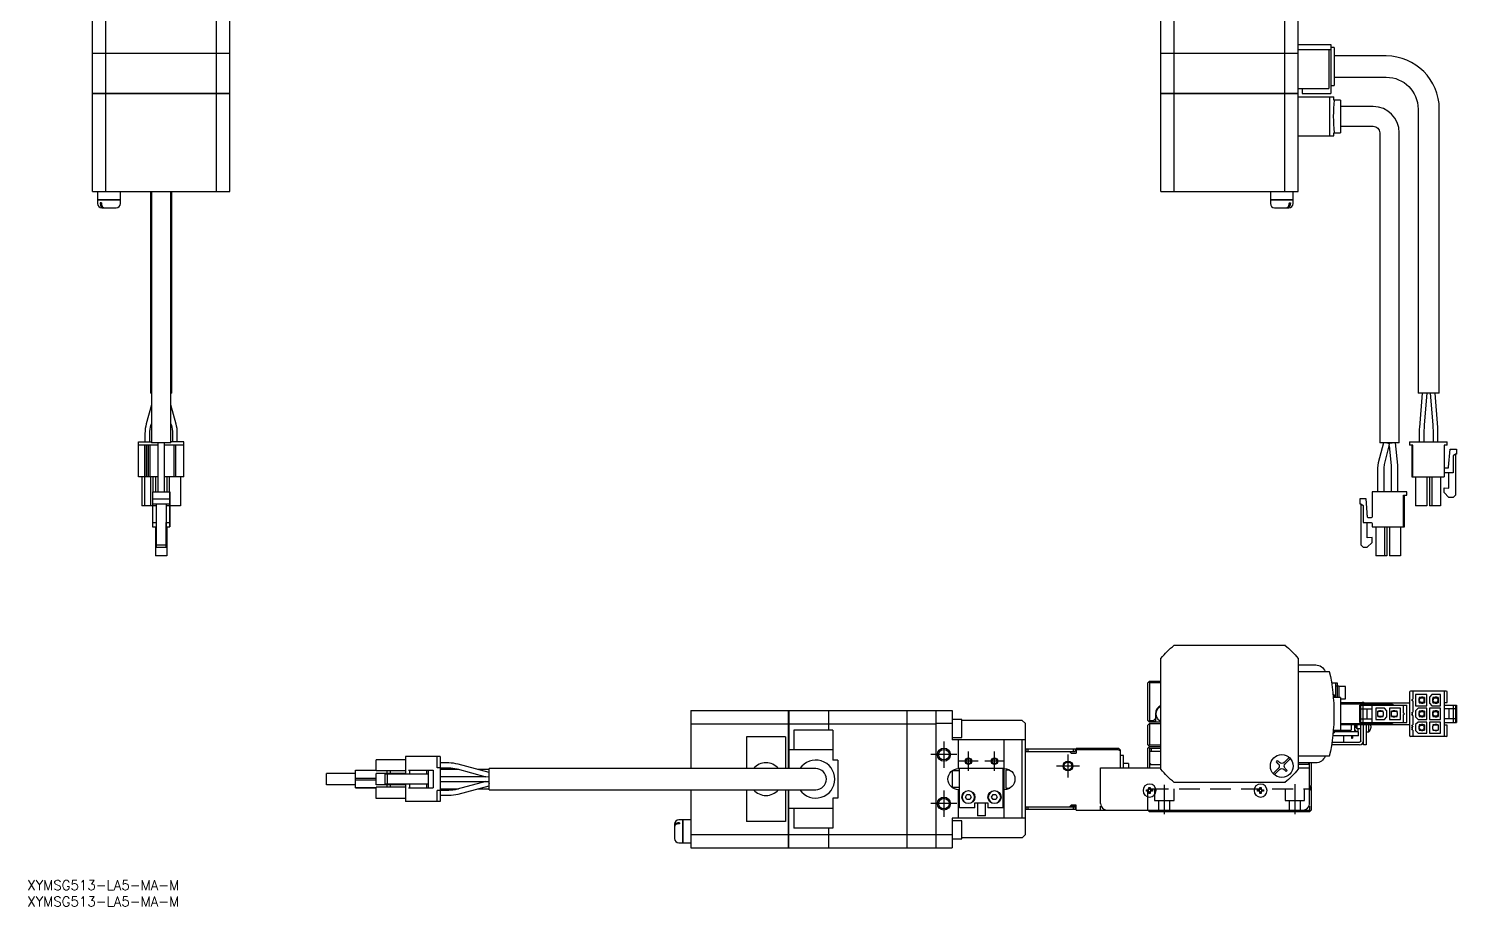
# Model space of a CAD drawing. Extents: x 0 to 883, y -8 to 482.
# Drawn here: x 0.4 to 437.7, y -8 to 260.9 of the extents above; entities that cross this region are included whole.
import ezdxf

# ---------------------------------------------------------------- set-up
doc = ezdxf.new("R2010")
doc.units = 0
doc.header["$LTSCALE"] = 0.5
doc.linetypes.add('CENTER', pattern=[50.8, 31.75, -6.35, 6.35, -6.35])
doc.linetypes.add('DASHED', pattern=[19.05, 12.7, -6.35])
for name, color, linetype in [('MSM_CENTER', 1, 'CENTER'), ('MSM_CONTINUOUS', 7, 'CONTINUOUS'), ('MSM_DASHED', 4, 'DASHED'), ('MSM_NARROW', 5, 'CONTINUOUS'), ('MSM_PART_NUMBER', 7, 'CONTINUOUS')]:
    doc.layers.add(name, color=color, linetype=linetype)
doc.styles.get("Standard").update_dxf_attribs({"font": 'txt.shx', "height": 1, "bigfont": 'bigfont.shx'})

msp = doc.modelspace()

# ---------------------------------------------------------------- linework, layer by layer
at = {"layer": 'MSM_CENTER'}
for p, q in [((280.75, 42.5), (280.75, 34.5)), ((288.25, 33.5), (288.25, 39.5)), ((296.25, 33.5), (296.25, 39.5)), ((284.75, 38.5), (276.75, 38.5)), ((291.25, 36.5), (285.25, 36.5)), ((299.25, 36.5), (293.25, 36.5)), ((322.25, 35), (315.25, 35)), ((318.75, 38.5), (318.75, 31.5)), ((280.75, 27.5), (280.75, 19.5)), ((348.25, 29.3), (348.25, 20.3)), ((388.25, 29.5), (388.25, 20.3)), ((284.75, 23.5), (276.75, 23.5))]:
    msp.add_line(p, q, dxfattribs=at)
at = {"layer": 'MSM_CONTINUOUS'}
for p, q in [((20, 253.33), (20, 277.28)), ((24.03, 253.33), (24.03, 277.28)), ((57.97, 253.33), (57.97, 277.28)), ((62, 253.33), (62, 277.28)), ((347.25, 253.33), (347.25, 277.28)), ((351.28, 253.33), (351.28, 277.28)), ((385.22, 253.33), (385.22, 277.28)), ((389.25, 241.03), (389.25, 277.28)), ((389.25, 256.03), (399.25, 256.03)), ((389.25, 254.53), (399.25, 254.53)), ((398.65, 254.53), (398.65, 242.53)), ((399.25, 256.03), (399.25, 241.03)), ((400.25, 255.1), (399.25, 255.1)), ((400.25, 255.1), (400.25, 243.46)), ((62, 253.33), (20, 253.33)), ((20, 241.03), (20, 253.28)), ((62, 253.28), (20, 253.28)), ((20.05, 253.28), (20.05, 253.33)), ((24.03, 241.03), (24.03, 253.28)), ((24.29, 253.28), (24.29, 253.33)), ((57.71, 253.28), (57.71, 253.33)), ((57.97, 241.03), (57.97, 253.28)), ((61.95, 253.28), (61.95, 253.33)), ((62, 241.03), (62, 253.28)), ((389.25, 253.33), (347.25, 253.33)), ((347.25, 241.03), (347.25, 253.28)), ((389.25, 253.28), (347.25, 253.28)), ((347.3, 253.28), (347.3, 253.33)), ((351.28, 241.03), (351.28, 253.28)), ((351.54, 253.28), (351.54, 253.33)), ((384.96, 253.28), (384.96, 253.33)), ((385.22, 241.03), (385.22, 253.28)), ((389.2, 253.28), (389.2, 253.33)), ((416.25, 252.53), (400.25, 252.53)), ((400.25, 246.03), (416.25, 246.03)), ((62, 241.03), (20, 241.03)), ((20, 211.03), (20, 240.98)), ((62, 240.98), (20, 240.98)), ((20.05, 240.98), (20.05, 241.03)), ((24.03, 211.03), (24.03, 240.98)), ((24.29, 240.98), (24.29, 241.03)), ((57.71, 240.98), (57.71, 241.03)), ((57.97, 211.03), (57.97, 240.98)), ((61.95, 240.98), (61.95, 241.03)), ((62, 211.03), (62, 240.98)), ((389.25, 241.03), (347.25, 241.03)), ((347.25, 211.03), (347.25, 240.98)), ((389.25, 240.98), (347.25, 240.98)), ((347.3, 240.98), (347.3, 241.03)), ((351.28, 211.03), (351.28, 240.98)), ((351.54, 240.98), (351.54, 241.03)), ((384.96, 240.98), (384.96, 241.03)), ((385.22, 211.03), (385.22, 240.98)), ((389.2, 240.98), (389.2, 241.03)), ((389.25, 242.53), (398.65, 242.53)), ((389.25, 211.03), (389.25, 240.98)), ((390.45, 242.53), (390.45, 241.03)), ((390.45, 241.03), (399.25, 241.03)), ((399.25, 243.46), (400.25, 243.46)), ((389.25, 240.03), (400.24, 240.03)), ((398.82, 240.03), (398.82, 228.03)), ((400.24, 239.03), (400.24, 240.03)), ((402.25, 239.03), (400.24, 239.03)), ((402.25, 239.03), (402.25, 229.03)), ((412.25, 237.03), (402.25, 237.03)), ((426, 236.28), (426, 149.28)), ((432.5, 149.28), (432.5, 236.28)), ((389.25, 228.03), (400.24, 228.03)), ((400.24, 228.03), (400.24, 229.03)), ((400.24, 229.03), (402.25, 229.03)), ((402.25, 231.03), (412.25, 231.03)), ((414.25, 229.03), (414.25, 134.03)), ((420.25, 134.03), (420.25, 229.03)), ((20, 211.03), (62, 211.03)), ((21.5, 211.03), (21.5, 208.53)), ((28.5, 208.53), (28.5, 211.03)), ((37.75, 211.03), (37.75, 149.28)), ((38, 211.03), (38, 134.03)), ((44, 134.03), (44, 211.03)), ((44.25, 149.28), (44.25, 211.03)), ((347.25, 211.03), (389.25, 211.03)), ((380.75, 211.03), (380.75, 208.53)), ((387.75, 208.53), (387.75, 211.03)), ((21.5, 208.53), (28.5, 208.53)), ((21.5, 208.48), (28.5, 208.48)), ((21.5, 208.48), (21.5, 207.33)), ((21.55, 208.53), (21.55, 208.48)), ((22.35, 207.53), (22.35, 207.33)), ((22.71, 207.53), (22.35, 207.53)), ((22.71, 207.53), (22.71, 207.33)), ((22.8, 206.03), (27.2, 206.03)), ((28.45, 208.48), (28.45, 208.53)), ((28.5, 207.33), (28.5, 208.48)), ((380.75, 208.53), (387.75, 208.53)), ((380.75, 208.48), (387.75, 208.48)), ((380.75, 208.48), (380.75, 207.33)), ((380.8, 208.53), (380.8, 208.48)), ((382.05, 206.03), (386.45, 206.03)), ((386.54, 207.53), (386.54, 207.33)), ((386.54, 207.53), (386.89, 207.53)), ((386.89, 207.53), (386.89, 207.33)), ((387.7, 208.48), (387.7, 208.53)), ((387.75, 207.33), (387.75, 208.48)), ((38, 149.28), (37.75, 149.28)), ((44.25, 149.28), (44, 149.28)), ((432.5, 149.28), (426, 149.28)), ((427.25, 149.28), (426.41, 138.74)), ((427.98, 139.55), (428.75, 149.22)), ((429.75, 149.23), (430.48, 139.54)), ((432.04, 138.71), (431.25, 149.28)), ((38, 145.65), (36.43, 139.8)), ((45.57, 139.79), (44, 145.65)), ((36.05, 136.91), (36.05, 134.28)), ((37.55, 134.28), (37.55, 136.91)), ((37.88, 139.41), (38, 139.86)), ((44, 139.86), (44.12, 139.41)), ((44.45, 136.92), (44.45, 134.28)), ((45.95, 134.28), (45.95, 136.92)), ((426.37, 137.89), (426.37, 134.28)), ((427.87, 136.91), (427.98, 139.55)), ((427.87, 134.28), (427.87, 136.91)), ((430.48, 139.54), (430.57, 136.92)), ((430.57, 136.92), (430.57, 134.28)), ((432.07, 134.28), (432.07, 137.91)), ((34.1, 134.28), (38, 134.28)), ((34.1, 123.58), (34.1, 134.28)), ((40, 133.28), (34.1, 133.28)), ((36, 123.58), (36, 133.28)), ((36.5, 123.58), (36.5, 133.28)), ((36.55, 123.58), (36.55, 133.28)), ((37.05, 123.58), (37.05, 133.28)), ((37.1, 123.58), (37.1, 133.28)), ((37.6, 123.58), (37.6, 133.28)), ((44, 134.03), (38, 134.03)), ((40, 134.03), (40, 127.65)), ((42, 127.65), (42, 134.03)), ((42, 127.13), (42, 134.03)), ((47.9, 133.28), (42, 133.28)), ((47.9, 134.28), (44, 134.28)), ((44.95, 123.58), (44.95, 133.28)), ((45.45, 123.58), (45.45, 133.28)), ((47.9, 123.58), (47.9, 134.28)), ((415.37, 134.03), (413.77, 127.91)), ((420.25, 134.03), (414.25, 134.03)), ((415.7, 127.4), (417.19, 133.09)), ((416.4, 134.03), (417.24, 133.81)), ((417.11, 133.85), (416.4, 134.03)), ((417.1, 133.94), (418.1, 134.03)), ((417.1, 133.94), (417.11, 133.85)), ((417.11, 133.85), (417.24, 133.81)), ((417.24, 133.81), (417.11, 133.85)), ((417.19, 133.09), (417.24, 133.81)), ((417.19, 133.09), (417.77, 127.03)), ((419.76, 127.23), (419.1, 134.03)), ((423.35, 134.28), (423.35, 133.28)), ((423.35, 134.28), (434.95, 134.28)), ((424.35, 133.28), (423.35, 133.28)), ((424.1, 133.28), (424.1, 123.58)), ((424.35, 123.58), (424.35, 133.28)), ((434.95, 133.28), (433.95, 133.28)), ((433.95, 133.28), (433.95, 123.58)), ((434.95, 133.28), (434.95, 134.28)), ((435.35, 126.52), (435.84, 132.08)), ((435.84, 132.08), (437.75, 132.08)), ((437.75, 132.08), (437.75, 130.58)), ((40, 127.65), (40, 126.39)), ((42, 126.39), (42, 127.65)), ((42, 126.94), (42, 127.13)), ((42, 119.03), (42, 126.94)), ((413.77, 127.91), (413.57, 126.39)), ((415.57, 126.39), (415.7, 127.4)), ((417.77, 127.03), (417.77, 126.94)), ((417.77, 126.94), (417.77, 119.03)), ((419.77, 126.94), (419.76, 127.23)), ((419.77, 119.03), (419.77, 126.94)), ((437.45, 130.58), (436.75, 130.08)), ((436.75, 130.08), (436.75, 124.83)), ((437.75, 130.58), (437.45, 130.58)), ((437.45, 130.58), (437.45, 117.98)), ((40, 123.58), (34.1, 123.58)), ((35.1, 123.58), (35.1, 114.68)), ((35.85, 123.58), (35.85, 114.68)), ((37.75, 123.58), (37.75, 114.68)), ((38.5, 123.58), (38.5, 119.03)), ((39.3, 123.58), (39.3, 119.03)), ((40, 126.39), (40, 119.03)), ((42, 119.03), (42, 126.39)), ((47.9, 123.58), (42, 123.58)), ((42.7, 123.58), (42.7, 119.03)), ((43.5, 123.58), (43.5, 119.03)), ((46.9, 123.58), (46.9, 114.68)), ((413.57, 126.39), (413.57, 119.03)), ((415.57, 119.03), (415.57, 126.39)), ((424.1, 123.58), (433.95, 123.58)), ((425.25, 123.58), (425.25, 114.68)), ((428.65, 123.58), (428.65, 114.68)), ((429.45, 123.58), (429.45, 114.68)), ((430.2, 123.58), (430.2, 114.68)), ((432.85, 123.58), (432.85, 114.68)), ((434.25, 126.33), (435.15, 126.33)), ((436.75, 124.83), (434.25, 124.83)), ((435.45, 120.15), (435.45, 124.83)), ((38.3, 119.03), (43.7, 119.03)), ((38.3, 119.03), (38.3, 116.83)), ((43.7, 119.03), (43.7, 111.38)), ((43.7, 118.03), (43.7, 119.03)), ((411.95, 119.03), (411.95, 111.38)), ((422.55, 119.03), (411.95, 119.03)), ((422.55, 118.03), (422.55, 119.03)), ((422.55, 118.03), (422.55, 119.03)), ((433.95, 120.28), (435.45, 120.15)), ((433.95, 118.78), (433.95, 120.28)), ((435.45, 117.28), (433.95, 118.78)), ((38.3, 114.68), (35.1, 114.68)), ((38.3, 116.83), (38.3, 115.33)), ((38.3, 116.83), (43.7, 116.83)), ((38.3, 115.33), (43.7, 115.33)), ((38.3, 115.33), (38.3, 114.83)), ((38.3, 114.83), (39.5, 114.83)), ((38.3, 114.83), (38.3, 109.58)), ((39.5, 115.33), (39.5, 102.73)), ((42.5, 115.33), (42.5, 114.83)), ((42.5, 115.33), (42.5, 102.73)), ((42.5, 114.83), (43.7, 114.83)), ((42.5, 114.83), (42.5, 109.58)), ((43.7, 108.33), (43.7, 118.03)), ((43.7, 116.83), (43.7, 115.33)), ((43.7, 111.27), (43.7, 116.83)), ((43.7, 115.33), (43.7, 114.83)), ((43.7, 114.83), (43.7, 109.58)), ((46.9, 114.68), (43.7, 114.68)), ((408.15, 116.83), (408.15, 115.33)), ((410.06, 116.83), (408.15, 116.83)), ((408.15, 115.33), (408.45, 115.33)), ((408.45, 115.33), (409.15, 114.83)), ((408.45, 115.33), (408.45, 102.73)), ((409.15, 114.83), (409.15, 109.58)), ((410.55, 111.27), (410.06, 116.83)), ((410.55, 111.27), (410.06, 116.83)), ((421.55, 118.03), (422.55, 118.03)), ((421.55, 108.33), (421.55, 118.03)), ((421.55, 108.33), (421.55, 118.03)), ((421.8, 108.33), (421.8, 118.03)), ((428.65, 114.68), (425.25, 114.68)), ((432.85, 114.68), (429.45, 114.68)), ((436.75, 117.28), (435.45, 117.28)), ((437.45, 117.98), (436.75, 117.28)), ((38.3, 109.58), (39.5, 109.58)), ((38.3, 109.58), (38.3, 109.28)), ((42.5, 104.9), (42.5, 109.58)), ((42.5, 109.58), (43.7, 109.58)), ((42.5, 109.28), (42.5, 109.58)), ((43.7, 111.38), (43.7, 111.08)), ((43.7, 111.08), (43.7, 111.27)), ((43.7, 109.58), (43.7, 109.28)), ((409.15, 109.58), (411.65, 109.58)), ((410.55, 111.27), (410.45, 112.42)), ((410.55, 111.27), (410.45, 112.42)), ((410.45, 112.42), (410.45, 112.42)), ((410.45, 104.9), (410.45, 109.58)), ((410.45, 104.9), (410.45, 109.58)), ((411.65, 111.08), (410.75, 111.08)), ((38.3, 109.28), (38.3, 108.33)), ((38.3, 108.33), (39.5, 108.33)), ((39.3, 108.33), (39.3, 99.43)), ((42.5, 108.33), (43.7, 108.33)), ((42.5, 105.03), (42.5, 104.9)), ((42.5, 103.53), (42.5, 105.03)), ((42.7, 108.33), (42.7, 99.43)), ((42.7, 108.33), (42.7, 99.43)), ((42.7, 108.33), (42.7, 99.43)), ((43.7, 109.28), (43.7, 108.33)), ((411.95, 105.03), (410.45, 104.9)), ((411.95, 109.28), (411.95, 108.33)), ((411.95, 108.33), (421.55, 108.33)), ((411.95, 103.53), (411.95, 105.03)), ((411.95, 103.53), (411.95, 105.03)), ((413.05, 108.33), (413.05, 99.43)), ((415.7, 108.33), (415.7, 99.43)), ((416.45, 108.33), (416.45, 99.43)), ((416.45, 108.33), (416.45, 99.43)), ((417.25, 108.33), (417.25, 99.43)), ((420.65, 108.33), (420.65, 99.43)), ((420.65, 108.33), (420.65, 99.43)), ((421.55, 108.33), (421.8, 108.33)), ((39.5, 102.73), (39.5, 102.03)), ((39.5, 102.73), (42.5, 102.73)), ((39.5, 102.03), (42.5, 102.03)), ((42.5, 102.03), (42.5, 103.53)), ((42.5, 102.73), (42.5, 102.03)), ((408.45, 102.73), (409.15, 102.03)), ((409.15, 102.03), (410.45, 102.03)), ((410.45, 102.03), (411.95, 103.53)), ((410.45, 102.03), (411.95, 103.53)), ((42.7, 99.43), (39.3, 99.43)), ((416.45, 99.43), (413.05, 99.43)), ((420.65, 99.43), (417.25, 99.43)), ((351.25, 72), (351.12, 71.87)), ((351.28, 72), (385.22, 72)), ((385.38, 71.87), (385.25, 72)), ((347.38, 68.13), (347.25, 68)), ((347.25, 34.03), (347.25, 67.97)), ((389.25, 68), (389.12, 68.13)), ((389.25, 67.97), (389.25, 34.03)), ((389.25, 66), (394.67, 66)), ((389.25, 64), (398.82, 64)), ((343.75, 61), (343.25, 60.5)), ((343.25, 49), (343.25, 60.5)), ((343.75, 60.5), (343.5, 60.75)), ((343.75, 61), (347.25, 61)), ((343.75, 60.5), (343.75, 49)), ((347.25, 60.5), (343.75, 60.5)), ((399.49, 60.5), (401.25, 60.5)), ((400.75, 60.5), (400.75, 56)), ((401.75, 59.5), (400.75, 59.5)), ((401.25, 60.5), (401.25, 59.5)), ((401.25, 59.5), (401.25, 56)), ((401.75, 59.5), (401.75, 56)), ((403.75, 59.4), (401.75, 59.4)), ((403.75, 55.6), (403.75, 59.4)), ((423.35, 57.6), (423.35, 44.4)), ((434.65, 57.9), (423.65, 57.9)), ((424.35, 57.9), (424.35, 55.45)), ((425.25, 56.9), (425.25, 53.5)), ((428.65, 56.9), (425.25, 56.9)), ((428.65, 53.5), (428.65, 56.9)), ((430.2, 56.9), (429.45, 56.15)), ((432.85, 56.9), (430.2, 56.9)), ((432.85, 53.5), (432.85, 56.9)), ((433.95, 57.9), (433.95, 44.1)), ((434.95, 54.5), (434.95, 57.6)), ((400.25, 56.82), (399.96, 56.82)), ((402.25, 56), (400.04, 56)), ((400.25, 56.82), (400.25, 56)), ((402.25, 56), (402.25, 46)), ((402.25, 55.6), (403.75, 55.6)), ((423.35, 54.25), (402.25, 54.25)), ((417.25, 54), (402.25, 54)), ((402.55, 54.25), (402.55, 54.5)), ((402.55, 54.5), (408.85, 54.5)), ((408.15, 48.3), (408.15, 53.7)), ((408.15, 53.7), (422.55, 53.7)), ((408.45, 48.3), (408.45, 53.7)), ((408.45, 52.5), (411.95, 52.5)), ((409.15, 48.3), (409.15, 53.7)), ((410.45, 49.5), (410.45, 52.5)), ((411.95, 48.3), (411.95, 53.7)), ((415.7, 52.7), (413.05, 52.7)), ((413.05, 52.7), (413.05, 49.3)), ((416.45, 51.95), (415.7, 52.7)), ((420.65, 52.7), (417.25, 52.7)), ((417.25, 52.7), (417.25, 49.3)), ((420.65, 49.3), (420.65, 52.7)), ((421.55, 51.25), (421.55, 53.7)), ((422.55, 48.3), (422.55, 53.7)), ((424.35, 54.95), (424.35, 51.52)), ((425.25, 53.5), (428.65, 53.5)), ((426, 52.7), (425.25, 51.95)), ((428.65, 52.7), (426, 52.7)), ((426.62, 55.95), (426.25, 55.57)), ((426.25, 55.57), (426.25, 54.82)), ((426.25, 54.82), (426.62, 54.45)), ((427, 56), (426.35, 56)), ((426.35, 56), (426.35, 55.67)), ((426.35, 54.72), (426.35, 54.4)), ((426.35, 54.4), (427, 54.4)), ((426.41, 54.99), (426.54, 54.54)), ((428, 55.95), (426.62, 55.95)), ((426.62, 54.45), (428, 54.45)), ((427.5, 56.1), (427, 56.1)), ((427, 56.1), (427, 55.95)), ((427, 54.45), (427, 54.3)), ((427, 54.3), (427.5, 54.3)), ((427.5, 56.1), (427.5, 55.95)), ((428, 56), (427.5, 56)), ((427.5, 54.3), (427.5, 54.45)), ((427.5, 54.4), (428, 54.4)), ((428, 54.89), (427.84, 55.41)), ((428, 56), (428, 54.4)), ((428.65, 49.3), (428.65, 52.7)), ((429.45, 56.15), (429.45, 54.25)), ((429.45, 54.25), (430.2, 53.5)), ((432.85, 52.7), (429.45, 52.7)), ((429.45, 52.7), (429.45, 49.3)), ((430.2, 53.5), (432.85, 53.5)), ((430.82, 55.95), (430.45, 55.57)), ((430.45, 55.57), (430.45, 54.82)), ((430.6, 55.4), (430.45, 54.86)), ((430.45, 54.82), (430.82, 54.45)), ((430.55, 56), (430.55, 55.67)), ((431.2, 56), (430.55, 56)), ((430.55, 54.72), (430.55, 54.4)), ((430.55, 54.4), (431.2, 54.4)), ((432.2, 55.95), (430.82, 55.95)), ((430.82, 54.45), (432.2, 54.45)), ((431.7, 56.1), (431.2, 56.1)), ((431.2, 56.1), (431.2, 55.95)), ((431.2, 54.45), (431.2, 54.3)), ((431.2, 54.3), (431.7, 54.3)), ((431.7, 56.1), (431.7, 55.95)), ((432.2, 56), (431.7, 56)), ((431.7, 54.3), (431.7, 54.45)), ((431.7, 54.4), (432.2, 54.4)), ((431.89, 54.45), (432.05, 55)), ((432.2, 56), (432.2, 54.4)), ((432.85, 49.3), (432.85, 52.7)), ((433.95, 54.5), (434.95, 54.5)), ((433.95, 53.7), (437.75, 53.7)), ((437.45, 52.5), (433.95, 52.5)), ((435.45, 52.5), (435.45, 49.5)), ((436.75, 53.7), (436.75, 48.3)), ((437.45, 53.7), (437.45, 48.3)), ((437.75, 53.7), (437.75, 48.3)), ((203.25, 52), (233.2, 52)), ((203.25, 52), (203.25, 34.25)), ((233.2, 34.25), (233.2, 52)), ((233.2, 51.95), (233.25, 51.95)), ((233.25, 52), (233.25, 34.25)), ((233.25, 52), (245.5, 52)), ((245.5, 46), (245.5, 52)), ((245.5, 51.95), (245.55, 51.95)), ((245.55, 52), (269.5, 52)), ((245.55, 46), (245.55, 52)), ((269.5, 10), (269.5, 52)), ((269.5, 51.95), (269.55, 51.95)), ((269.55, 52), (283.25, 52)), ((269.55, 10), (269.55, 52)), ((278.25, 52), (278.25, 10)), ((283.25, 52), (283.25, 43)), ((286.25, 49.25), (283.25, 49.25)), ((286.25, 43.75), (286.25, 49.25)), ((304.75, 49), (286.25, 49)), ((305.75, 48), (304.75, 49)), ((343.75, 48.5), (343.25, 49)), ((343.5, 48.75), (343.75, 49)), ((343.75, 49), (344.95, 49)), ((347.25, 48.5), (343.75, 48.5)), ((345.55, 49.6), (344.95, 49)), ((344.95, 49), (345.55, 48.58)), ((345.55, 51), (345.55, 48.5)), ((408.15, 48.3), (422.55, 48.3)), ((408.45, 49.5), (411.95, 49.5)), ((413.05, 49.3), (415.7, 49.3)), ((414.2, 51.8), (413.7, 51.8)), ((413.7, 50.2), (413.7, 51.8)), ((415.07, 51.75), (413.7, 51.75)), ((413.7, 50.25), (415.07, 50.25)), ((413.7, 50.2), (414.2, 50.2)), ((414.7, 51.9), (414.2, 51.9)), ((414.2, 51.75), (414.2, 51.9)), ((414.2, 50.25), (414.2, 50.1)), ((414.2, 50.1), (414.7, 50.1)), ((414.7, 51.75), (414.7, 51.9)), ((415.35, 51.8), (414.7, 51.8)), ((414.7, 50.1), (414.7, 50.25)), ((414.7, 50.2), (415.35, 50.2)), ((415.45, 51.37), (415.07, 51.75)), ((415.07, 50.25), (415.45, 50.62)), ((415.35, 51.47), (415.35, 51.8)), ((415.35, 50.2), (415.35, 50.52)), ((415.45, 50.62), (415.45, 51.37)), ((415.7, 49.3), (416.45, 50.05)), ((416.45, 50.05), (416.45, 51.95)), ((417.25, 49.3), (420.65, 49.3)), ((418.4, 51.8), (417.9, 51.8)), ((417.9, 50.2), (417.9, 51.8)), ((419.27, 51.75), (417.9, 51.75)), ((417.9, 50.25), (419.27, 50.25)), ((417.9, 50.2), (418.4, 50.2)), ((418.9, 51.9), (418.4, 51.9)), ((418.4, 51.75), (418.4, 51.9)), ((418.4, 50.25), (418.4, 50.1)), ((418.4, 50.1), (418.9, 50.1)), ((418.9, 51.75), (418.9, 51.9)), ((419.55, 51.8), (418.9, 51.8)), ((418.9, 50.1), (418.9, 50.25)), ((418.9, 50.2), (419.55, 50.2)), ((419.65, 51.37), (419.27, 51.75)), ((419.27, 50.25), (419.65, 50.62)), ((419.55, 51.47), (419.55, 51.8)), ((419.55, 50.2), (419.55, 50.52)), ((419.65, 50.62), (419.65, 51.37)), ((421.55, 48.3), (421.55, 50.75)), ((424.35, 51.02), (424.35, 50.97)), ((424.35, 50.47), (424.35, 47.6)), ((425.25, 51.95), (425.25, 50.05)), ((425.25, 50.05), (426, 49.3)), ((426, 48.5), (425.25, 47.75)), ((426, 49.3), (428.65, 49.3)), ((428.65, 48.5), (426, 48.5)), ((426.62, 51.75), (426.25, 51.37)), ((426.25, 51.37), (426.25, 50.62)), ((426.25, 50.62), (426.35, 50.52)), ((427, 51.8), (426.35, 51.8)), ((426.35, 51.8), (426.35, 51.47)), ((426.35, 50.52), (426.35, 50.2)), ((426.35, 50.52), (426.62, 50.25)), ((426.35, 50.2), (427, 50.2)), ((428, 51.75), (426.62, 51.75)), ((426.62, 50.25), (428, 50.25)), ((427.5, 51.9), (427, 51.9)), ((427, 51.9), (427, 51.75)), ((427, 50.25), (427, 50.1)), ((427, 50.1), (427.5, 50.1)), ((427.5, 51.9), (427.5, 51.75)), ((428, 51.8), (427.5, 51.8)), ((427.5, 50.1), (427.5, 50.25)), ((427.5, 50.2), (428, 50.2)), ((428, 51.75), (427.92, 51.75)), ((428, 50.25), (427.92, 50.25)), ((428, 51.8), (428, 50.2)), ((428.65, 45.1), (428.65, 48.5)), ((429.45, 49.3), (432.85, 49.3)), ((432.85, 48.5), (429.45, 48.5)), ((429.45, 48.5), (429.45, 45.1)), ((430.55, 51.47), (430.45, 51.37)), ((430.45, 51.37), (430.45, 50.62)), ((430.45, 50.62), (430.55, 50.52)), ((430.55, 51.8), (430.55, 51.47)), ((431.2, 51.8), (430.55, 51.8)), ((430.82, 51.75), (430.55, 51.47)), ((430.55, 50.52), (430.55, 50.2)), ((430.55, 50.52), (430.82, 50.25)), ((430.55, 50.2), (431.2, 50.2)), ((432.2, 51.75), (430.82, 51.75)), ((430.82, 50.25), (432.2, 50.25)), ((431.7, 51.9), (431.2, 51.9)), ((431.2, 51.9), (431.2, 51.75)), ((431.2, 50.25), (431.2, 50.1)), ((431.2, 50.1), (431.7, 50.1)), ((431.7, 51.9), (431.7, 51.75)), ((432.2, 51.8), (431.7, 51.8)), ((431.7, 50.1), (431.7, 50.25)), ((431.7, 50.2), (432.2, 50.2)), ((432.2, 51.8), (432.2, 50.2)), ((432.85, 45.1), (432.85, 48.5)), ((437.45, 49.5), (433.95, 49.5)), ((433.95, 48.3), (437.75, 48.3)), ((203.25, 47.97), (233.2, 47.97)), ((232.25, 44), (220.25, 44)), ((220.25, 44), (220.25, 34.25)), ((232.25, 44), (232.25, 34.25)), ((233.2, 47.71), (233.25, 47.71)), ((233.25, 47.97), (245.5, 47.97)), ((234.75, 46), (234.75, 40)), ((246.75, 46), (234.75, 46)), ((245.5, 47.71), (245.55, 47.71)), ((245.55, 47.97), (269.5, 47.97)), ((246.75, 46), (246.75, 36.78)), ((269.5, 47.71), (269.55, 47.71)), ((269.55, 47.97), (278.25, 47.97)), ((283.25, 48), (278.25, 48)), ((283.25, 43.75), (286.25, 43.75)), ((305.75, 14), (305.75, 48)), ((343.25, 47.5), (343.75, 48)), ((343.25, 41.5), (343.25, 47.5)), ((343.75, 48), (343.75, 41.5)), ((343.75, 48), (347.25, 48)), ((407.75, 44.3), (399.87, 44.3)), ((399.96, 45.18), (400.25, 45.18)), ((400.04, 46), (405.5, 46)), ((400.25, 46), (400.25, 45.18)), ((407.75, 45.5), (400.25, 45.5)), ((402.25, 48), (417.25, 48)), ((402.25, 47.75), (423.35, 47.75)), ((403.25, 42.3), (403.25, 44.3)), ((406, 47.65), (405.5, 47.65)), ((405.5, 47.65), (405.5, 46)), ((405.62, 44.3), (405.62, 43.5)), ((405.87, 44.3), (405.87, 43.5)), ((406, 47.75), (406, 47.65)), ((406.5, 47.75), (406.5, 45.5)), ((406.5, 46.05), (406.95, 46.05)), ((406.95, 45.5), (406.95, 46.05)), ((407.05, 46.7), (407.05, 47.75)), ((407.05, 46.7), (407.25, 46.5)), ((407.25, 47.75), (407.25, 46.5)), ((407.25, 46.5), (408.45, 46.5)), ((407.5, 46.5), (407.5, 45.5)), ((407.75, 44.3), (407.75, 45.5)), ((408.45, 42.7), (408.45, 47.75)), ((409.25, 41.5), (409.25, 47.75)), ((410.05, 47.75), (410.05, 41.5)), ((410.05, 45.5), (410.95, 45.5)), ((410.95, 45.5), (410.95, 47.75)), ((411.5, 47.7), (411.64, 47.7)), ((411.5, 47.3), (411.5, 47.7)), ((411.64, 47.3), (411.5, 47.3)), ((411.5, 46.55), (411.5, 46.57)), ((434.65, 44.1), (423.65, 44.1)), ((424.35, 47.1), (424.35, 47.05)), ((424.35, 46.55), (424.35, 46.5)), ((424.35, 46), (424.35, 44.1)), ((425.25, 47.75), (425.25, 45.85)), ((425.25, 45.85), (426, 45.1)), ((426, 45.1), (428.65, 45.1)), ((426.62, 47.55), (426.25, 47.17)), ((426.25, 47.17), (426.25, 46.42)), ((426.25, 46.42), (426.62, 46.05)), ((427, 47.6), (426.35, 47.6)), ((426.35, 47.6), (426.35, 47.27)), ((426.35, 46.32), (426.35, 46)), ((426.35, 46), (427, 46)), ((426.41, 47.01), (426.54, 47.46)), ((428, 47.55), (426.62, 47.55)), ((426.62, 46.05), (428, 46.05)), ((427.5, 47.7), (427, 47.7)), ((427, 47.7), (427, 47.55)), ((427, 46.05), (427, 45.9)), ((427, 45.9), (427.5, 45.9)), ((427.5, 47.7), (427.5, 47.55)), ((428, 47.6), (427.5, 47.6)), ((427.5, 45.9), (427.5, 46.05)), ((427.5, 46), (428, 46)), ((428, 47.11), (427.84, 46.59)), ((428, 47.6), (428, 46)), ((429.45, 45.1), (432.85, 45.1)), ((430.82, 47.55), (430.45, 47.17)), ((430.45, 47.17), (430.45, 46.42)), ((430.45, 46.42), (430.82, 46.05)), ((431.2, 47.6), (430.55, 47.6)), ((430.55, 47.6), (430.55, 47.27)), ((430.55, 46.32), (430.55, 46)), ((430.55, 46), (431.2, 46)), ((432.2, 47.55), (430.82, 47.55)), ((430.82, 46.05), (432.2, 46.05)), ((431.7, 47.7), (431.2, 47.7)), ((431.2, 47.7), (431.2, 47.55)), ((431.2, 46.05), (431.2, 45.9)), ((431.2, 45.9), (431.7, 45.9)), ((431.7, 47.7), (431.7, 47.55)), ((432.2, 47.6), (431.7, 47.6)), ((431.7, 45.9), (431.7, 46.05)), ((431.7, 46), (432.2, 46)), ((432.2, 47.6), (432.2, 46)), ((434.95, 47.5), (433.95, 47.5)), ((434.95, 44.4), (434.95, 47.5)), ((246.75, 40), (233.25, 40)), ((305.75, 43), (283.25, 43)), ((285.25, 34.25), (285.25, 43)), ((299.25, 34.25), (299.25, 43)), ((304.75, 19), (304.75, 43)), ((305.75, 39.5), (319.25, 39.5)), ((305.95, 39.5), (305.95, 40.3)), ((305.95, 40.3), (320.95, 40.3)), ((306.45, 40.3), (306.45, 39.5)), ((319.25, 39.5), (320.95, 39.5)), ((319.75, 39), (319.25, 39.5)), ((320.45, 39.5), (320.45, 40.3)), ((320.95, 40.3), (320.95, 39.5)), ((321.25, 40.5), (321.25, 39)), ((321.25, 40.5), (334.25, 40.5)), ((334.14, 40), (321.25, 40)), ((334.14, 40), (333.64, 40.5)), ((334.75, 39.69), (334.14, 40)), ((334.25, 40.5), (334.75, 40)), ((334.75, 40), (334.75, 34.5)), ((343.75, 41), (343.25, 41.5)), ((343.75, 41), (343.25, 40.5)), ((343.25, 34.5), (343.25, 40.5)), ((343.5, 41.25), (343.75, 41.5)), ((343.75, 40.5), (343.5, 40.75)), ((343.75, 41.5), (347.25, 41.5)), ((343.75, 41), (347.25, 41)), ((343.75, 40.5), (347.25, 40.5)), ((343.75, 40.5), (343.75, 34.5)), ((347.25, 39.5), (343.75, 39.5)), ((344.25, 40.5), (344.25, 39.5)), ((408.05, 41.5), (399.49, 41.5)), ((399.61, 42.3), (408.05, 42.3)), ((405.62, 43.5), (405.87, 43.5)), ((410.05, 41.5), (409.25, 41.5)), ((106.9, 33.5), (106.9, 36.9)), ((115.8, 36.9), (106.9, 36.9)), ((115.8, 37.9), (115.8, 32.5)), ((126.5, 37.9), (115.8, 37.9)), ((125.5, 34.5), (125.5, 37.9)), ((126.5, 37.9), (126.5, 24.1)), ((129.13, 35.95), (126.5, 35.95)), ((141.5, 33.03), (132.01, 35.57)), ((248.25, 36.78), (246.75, 36.78)), ((248.25, 36.78), (248.25, 25.22)), ((288.97, 36.82), (288.95, 36.8)), ((288.95, 36.8), (288.97, 36.82)), ((288.95, 36.15), (288.95, 36.8)), ((319.75, 39), (321.25, 39)), ((335.75, 38.25), (334.75, 38.25)), ((335.75, 34.5), (335.75, 38.25)), ((337.25, 35.75), (335.75, 35.75)), ((337.25, 35.75), (337.25, 34.5)), ((344.25, 35.5), (343.75, 36)), ((343.75, 35.5), (347.25, 35.5)), ((382.59, 36.31), (382.94, 36.66)), ((383.19, 35.71), (382.59, 36.31)), ((382.94, 36.66), (383.54, 36.06)), ((384.96, 36.06), (385.62, 36.72)), ((385.97, 36.37), (385.31, 35.71)), ((385.62, 36.72), (386.54, 37.65)), ((386.89, 37.29), (385.97, 36.37)), ((398.82, 38), (389.25, 38)), ((394.67, 36), (389.25, 36)), ((392.75, 35.5), (389.25, 35.5)), ((392.75, 36), (392.25, 35.5)), ((392.75, 23.5), (392.75, 36)), ((393.25, 36), (393.25, 29)), ((91.65, 29.3), (91.65, 32.7)), ((100.55, 32.7), (91.65, 32.7)), ((100.55, 28.3), (100.55, 33.7)), ((100.55, 33.7), (106.9, 33.7)), ((100.55, 31.25), (106.9, 31.25)), ((100.55, 30.75), (106.9, 30.75)), ((115.8, 33.5), (106.9, 33.5)), ((106.9, 29.3), (106.9, 32.7)), ((115.8, 32.7), (106.9, 32.7)), ((109.5, 32.5), (109.5, 29.5)), ((122.8, 32.5), (109.5, 32.5)), ((110.2, 32.5), (110.2, 29.5)), ((110.25, 32.7), (110.25, 33.5)), ((111.25, 32.7), (111.25, 33.5)), ((116.75, 33.7), (124.3, 33.7)), ((117.05, 33.7), (117.05, 32.5)), ((122.3, 33.7), (122.3, 32.5)), ((122.8, 33.7), (122.8, 28.3)), ((124.3, 33.7), (124.3, 28.3)), ((126.5, 34.5), (125.5, 34.5)), ((126.5, 34.45), (129.13, 34.45)), ((132.08, 34), (126.5, 34)), ((140.47, 31.75), (126.5, 31.75)), ((131.62, 34.12), (140.47, 31.75)), ((141.5, 34), (137.87, 34)), ((141.37, 31.64), (140.47, 31.75)), ((141.5, 31.75), (141.41, 31.75)), ((141.5, 27.75), (141.5, 34.25)), ((241.5, 34.25), (141.5, 34.25)), ((283.25, 33.56), (283.25, 28.44)), ((285.55, 33.5), (283.25, 33.5)), ((299.25, 34.25), (285.25, 34.25)), ((285.55, 22.25), (285.55, 34.25)), ((298.95, 22.25), (298.95, 34.25)), ((299.15, 34.25), (299.15, 27.75)), ((299.75, 33.75), (299.75, 28.25)), ((300.98, 33.75), (299.75, 33.75)), ((328.75, 23.5), (328.75, 34.5)), ((328.75, 34.5), (347.25, 34.5)), ((347.25, 34), (347.38, 33.87)), ((381.6, 32.71), (382.53, 33.63)), ((382.88, 33.28), (381.96, 32.35)), ((382.53, 33.63), (383.19, 34.29)), ((383.54, 33.94), (382.88, 33.28)), ((385.56, 33.34), (384.96, 33.94)), ((385.31, 34.29), (385.91, 33.69)), ((385.91, 33.69), (385.56, 33.34)), ((389.12, 33.87), (389.25, 34)), ((389.25, 34.5), (392.75, 34.5)), ((100.55, 29.3), (91.65, 29.3)), ((100.55, 29.3), (91.65, 29.3)), ((100.55, 29.3), (91.65, 29.3)), ((101.5, 28.3), (100.55, 28.3)), ((100.55, 28.3), (106.9, 28.3)), ((101.8, 28.3), (101.5, 28.3)), ((106.9, 28.3), (101.8, 28.3)), ((103.6, 28.3), (103.3, 28.3)), ((103.3, 28.3), (103.48, 28.3)), ((103.48, 28.3), (106.9, 28.3)), ((106.9, 28.3), (103.6, 28.3)), ((115.8, 29.3), (106.9, 29.3)), ((106.9, 25.1), (106.9, 28.5)), ((115.8, 28.5), (106.9, 28.5)), ((122.8, 29.5), (109.5, 29.5)), ((110.25, 28.5), (110.25, 29.3)), ((111.25, 28.5), (111.25, 29.3)), ((115.8, 29.5), (115.8, 24.1)), ((116.75, 28.3), (124.3, 28.3)), ((117.05, 29.5), (117.05, 28.3)), ((122.3, 29.5), (122.3, 28.3)), ((125.5, 24.1), (125.5, 27.5)), ((126.5, 27.5), (125.5, 27.5)), ((126.5, 30.25), (141.5, 30.25)), ((126.5, 28), (132.08, 28)), ((129.13, 27.55), (126.5, 27.55)), ((140.47, 30.25), (131.63, 27.88)), ((132.02, 26.43), (141.5, 28.97)), ((137.87, 28), (141.5, 28)), ((141.5, 27.75), (241.5, 27.75)), ((203.25, 27.75), (203.25, 10)), ((220.25, 27.75), (220.25, 18)), ((232.25, 27.75), (232.25, 18)), ((233.2, 10), (233.2, 27.75)), ((233.25, 10), (233.25, 27.75)), ((283.25, 28.5), (285.55, 28.5)), ((285.25, 19), (285.25, 27.75)), ((285.25, 27.75), (285.55, 27.75)), ((287.38, 25.5), (287.82, 26.25)), ((287.82, 26.25), (288.68, 26.25)), ((288.68, 26.25), (289.12, 25.5)), ((295.38, 25.5), (295.82, 26.25)), ((295.82, 26.25), (296.68, 26.25)), ((296.68, 26.25), (297.12, 25.5)), ((298.95, 27.75), (299.25, 27.75)), ((299.25, 19), (299.25, 27.75)), ((299.75, 28.25), (300.98, 28.25)), ((342.82, 27.7), (343.55, 27.7)), ((343.55, 27.3), (342.82, 27.3)), ((343.55, 27.7), (343.55, 28.43)), ((343.55, 26.57), (343.55, 27.3)), ((343.95, 28.43), (343.95, 27.7)), ((343.95, 27.7), (344.68, 27.7)), ((343.95, 27.3), (343.95, 26.57)), ((344.68, 27.3), (343.95, 27.3)), ((351.12, 30.13), (351.25, 30)), ((385.22, 30), (351.28, 30)), ((376.82, 27.7), (377.55, 27.7)), ((377.55, 27.3), (376.82, 27.3)), ((377.55, 27.7), (377.55, 28.43)), ((377.55, 26.57), (377.55, 27.3)), ((377.95, 28.43), (377.95, 27.7)), ((377.95, 27.7), (378.68, 27.7)), ((377.95, 27.3), (377.95, 26.57)), ((378.68, 27.3), (377.95, 27.3)), ((385.25, 30), (385.38, 30.13)), ((392.75, 29), (393, 28.75)), ((392.75, 28.5), (393.25, 29)), ((392.75, 28.4), (392.85, 28.4)), ((393.25, 28.2), (392.75, 28.2)), ((392.75, 27.5), (393.25, 28)), ((392.75, 28), (393.25, 28)), ((393.15, 28.9), (393.15, 28.7)), ((393.15, 28.8), (393.25, 28.7)), ((393.25, 28.7), (393.25, 21.5)), ((115.8, 25.1), (106.9, 25.1)), ((126.5, 24.1), (115.8, 24.1)), ((126.5, 26.05), (129.13, 26.05)), ((246.75, 22), (233.25, 22)), ((234.75, 22), (234.75, 16)), ((248.25, 25.22), (246.75, 25.22)), ((246.75, 25.22), (246.75, 16)), ((290.25, 22.25), (285.55, 22.25)), ((287.82, 24.75), (287.38, 25.5)), ((288.68, 24.75), (287.82, 24.75)), ((289.12, 25.5), (288.68, 24.75)), ((290.25, 23.75), (294.25, 23.75)), ((290.25, 22.25), (290.25, 23.75)), ((291, 23.75), (291, 19.75)), ((293.5, 19.75), (293.5, 23.75)), ((294.25, 23.75), (294.25, 22.25)), ((298.95, 22.25), (294.25, 22.25)), ((295.82, 24.75), (295.38, 25.5)), ((296.68, 24.75), (295.82, 24.75)), ((297.12, 25.5), (296.68, 24.75)), ((305.75, 22.5), (320.95, 22.5)), ((305.95, 21.7), (305.95, 22.5)), ((306.45, 22.5), (306.45, 21.7)), ((319.25, 22.5), (319.75, 23)), ((319.5, 22.75), (321.25, 22.75)), ((321.25, 23), (319.75, 23)), ((320.45, 21.7), (320.45, 22.5)), ((320.95, 22.5), (320.95, 21.7)), ((321.25, 21.5), (321.25, 23)), ((328.75, 21.5), (328.75, 22.7)), ((392.75, 22.7), (392.75, 21.5)), ((200.7, 18.5), (199.55, 18.5)), ((199.75, 17.65), (199.55, 17.65)), ((199.75, 17.65), (199.75, 17.29)), ((200.7, 18.5), (200.7, 11.5)), ((200.75, 18.45), (200.7, 18.45)), ((200.75, 18.5), (200.75, 11.5)), ((203.25, 18.5), (200.75, 18.5)), ((232.25, 18), (220.25, 18)), ((305.75, 19), (283.25, 19)), ((283.25, 19), (283.25, 10)), ((286.25, 18.25), (283.25, 18.25)), ((286.25, 12.75), (286.25, 18.25)), ((293.5, 19.75), (291, 19.75)), ((320.95, 21.7), (305.95, 21.7)), ((321.25, 21.5), (392.75, 21.5)), ((343.25, 21.5), (343.75, 21)), ((343.75, 21.5), (343.5, 21.25)), ((392.75, 21), (343.75, 21)), ((393, 21.25), (392.75, 21.5)), ((392.75, 21), (393.25, 21.5)), ((198.25, 17.2), (198.25, 12.8)), ((199.75, 17.29), (199.55, 17.29)), ((203.25, 14.03), (233.2, 14.03)), ((233.2, 14.29), (233.25, 14.29)), ((233.25, 14.03), (245.5, 14.03)), ((246.75, 16), (234.75, 16)), ((245.5, 10), (245.5, 16)), ((245.5, 14.29), (245.55, 14.29)), ((245.55, 10), (245.55, 16)), ((245.55, 14.03), (269.5, 14.03)), ((269.5, 14.29), (269.55, 14.29)), ((269.55, 14.03), (278.25, 14.03)), ((278.25, 14), (283.25, 14)), ((304.75, 13), (305.75, 14)), ((199.55, 11.5), (200.7, 11.5)), ((200.7, 11.55), (200.75, 11.55)), ((200.75, 11.5), (203.25, 11.5)), ((203.25, 10), (233.2, 10)), ((233.2, 10.05), (233.25, 10.05)), ((233.25, 10), (245.5, 10)), ((245.5, 10.05), (245.55, 10.05)), ((245.55, 10), (269.5, 10)), ((269.5, 10.05), (269.55, 10.05)), ((269.55, 10), (283.25, 10)), ((283.25, 12.75), (286.25, 12.75)), ((304.75, 13), (286.25, 13))]:
    msp.add_line(p, q, dxfattribs=at)
for centre, radius in [((427.12, 55.2), 0.75), ((431.32, 55.2), 0.75), ((427.12, 51), 0.75), ((431.32, 51), 0.75), ((427.12, 46.8), 0.75), ((280.75, 38.5), 1.62), ((288.25, 36.5), 0.783), ((296.25, 36.5), 0.783), ((318.75, 35), 1.23), ((384.25, 35), 3.5), ((288.25, 25.5), 2), ((296.25, 25.5), 2), ((280.75, 23.5), 1.62)]:
    msp.add_circle(centre, radius, dxfattribs=at)
at = {"layer": 'MSM_CONTINUOUS', "extrusion": (0, 0, -1)}
for centre, radius in [((-288.25, 25.5), 1.9), ((-296.25, 25.5), 1.9), ((-343.75, 27.5), 2), ((-377.75, 27.5), 2)]:
    msp.add_circle(centre, radius, dxfattribs=at)
at = {"layer": 'MSM_CONTINUOUS'}
for centre, radius, start, end in [((416.25, 236.28), 16.25, 0, 90), ((460.04, 234.03), 60, 175.2198, 184.7802), ((412.25, 229.03), 8, 0, 90), ((22.8, 207.33), 1.3, 180, 270), ((23.76, 207.25), 1.41, 177.1822, 228.6257), ((24.09, 207.24), 1.39, 176.96, 227.1801), ((23.3, 206.78), 0.751, 231.1045, 268.2319), ((23.65, 206.79), 0.754, 228.1061, 264.1834), ((27.2, 207.33), 1.3, 270, 0), ((382.05, 207.33), 1.3, 180, 270), ((385.6, 206.79), 0.754, 275.8166, 311.8939), ((385.95, 206.78), 0.751, 271.7681, 308.8955), ((385.16, 207.24), 1.39, 312.8199, 3.04), ((385.49, 207.25), 1.41, 311.3743, 2.8178), ((386.45, 207.33), 1.3, 270, 0), ((428.66, 149.22), 0.0834, 2.2918, 48.7079), ((429.82, 149.23), 0.0731, 130.761, 180.5726), ((47.2, 136.91), 11.15, 165.0015, 180.0068), ((34.8, 136.91), 11.15, 359.9911, 15.0006), ((437.12, 137.89), 10.75, 175.452, 180), ((421.32, 137.91), 10.75, 0, 4.2892), ((434.25, 126.63), 0.3, 180, 270), ((434.25, 124.53), 0.3, 90, 180), ((435.15, 126.53), 0.2, 270, 355), ((410.75, 111.28), 0.2, 185, 270), ((410.75, 111.28), 0.2, 185, 270), ((423.65, 57.6), 0.3, 90, 180), ((434.65, 57.6), 0.3, 0, 90), ((348.35, 51), 2.8, 113.1324, 180), ((408.85, 53.3), 1.2, 52.3415, 90), ((417.25, 51), 3, 64.1588, 115.8426), ((417.25, 51), 3, 244.1588, 295.8426), ((408.45, 47.5), 3.2, 321.3178, 342.73), ((408.45, 47.5), 3.19, 343.0947, 356.4096), ((408.45, 47.5), 3.19, 3.5904, 4.4896), ((423.65, 44.4), 0.3, 180, 270), ((434.65, 44.4), 0.3, 270, 0), ((408.05, 42.7), 1.2, 270, 0), ((129.13, 24.84), 11.11, 75, 90.006), ((226.25, 31), 5, 40.5416, 139.4584), ((241.5, 31), 5.82, 213.9465, 146.0535), ((136.04, 33.6), 5.68, 339.8348, 344.1442), ((241.5, 31), 3.25, 270, 90), ((129.13, 37.2), 11.15, 269.9911, 285.0006), ((149.35, 31.85), 8.19, 191.2888, 196.4319), ((134.97, 28.07), 6.79, 16.1606, 18.6953), ((226.25, 31), 5, 220.5416, 319.4584), ((343.75, 27.5), 0.435, 152.6335, 207.3665), ((343.75, 27.5), 0.435, 62.6335, 117.3665), ((343.75, 27.5), 0.435, 242.6335, 297.3665), ((343.75, 27.5), 0.435, 332.6335, 27.3665), ((377.75, 27.5), 0.435, 152.6335, 207.3665), ((377.75, 27.5), 0.435, 62.6335, 117.3665), ((377.75, 27.5), 0.435, 242.6335, 297.3665), ((377.75, 27.5), 0.435, 332.6335, 27.3665), ((392.85, 28.7), 0.3, 270, 0), ((330.75, 23.5), 2, 180, 270), ((390.75, 23.5), 2, 270, 0), ((199.55, 17.2), 1.3, 90, 180), ((199.47, 16.24), 1.41, 87.1822, 138.6257), ((199, 16.7), 0.751, 141.1045, 178.2319), ((199, 16.35), 0.754, 138.1061, 174.1834), ((199.46, 15.91), 1.39, 86.96, 137.1801), ((199.55, 12.8), 1.3, 180, 270)]:
    msp.add_arc(centre, radius, start, end, dxfattribs=at)
at = {"layer": 'MSM_CONTINUOUS', "extrusion": (0, 0, -1)}
for centre, radius, start, end in [((-416.25, 236.28), 9.75, 90, 180), ((-412.25, 229.03), 2, 90, 180), ((-47.2, 136.91), 9.65, 359.9899, 14.9986), ((-34.8, 136.91), 9.65, 165.0035, 180.008), ((-410.75, 111.28), 0.2, 270, 355), ((-411.65, 111.38), 0.3, 180, 270), ((-411.65, 109.28), 0.3, 90, 180), ((-368.25, 51), 27, 38.9424, 51.0576), ((-368.25, 51), 27, 128.9424, 141.0576), ((-394.67, 63), 3, 90, 160.5288), ((-340.24, 51), 60, 167.4867, 192.5133), ((-348.35, 51), 2.6, 295.029, 64.971), ((-424.35, 55.2), 0.25, 270, 90), ((-414.57, 51), 1, 28.9543, 48.5897), ((-414.57, 51), 1, 311.4089, 331.0443), ((-418.77, 51), 1, 28.9543, 48.5897), ((-418.77, 51), 1, 311.4089, 331.0443), ((-421.55, 51), 0.25, 89.9993, 269.9993), ((-424.35, 51.27), 0.25, 270, 90), ((-424.35, 50.72), 0.25, 270, 90), ((-402.75, 47.9), 0.25, 216.8699, 323.1301), ((-404.25, 47.9), 0.25, 216.8699, 323.1301), ((-424.35, 47.35), 0.25, 270, 90), ((-424.35, 46.8), 0.25, 270, 90), ((-424.35, 46.25), 0.25, 270, 90), ((-408.05, 42.7), 0.4, 180, 270), ((-382.48, 35), 1, 135, 225), ((-384.25, 36.77), 1, 225, 315), ((-386.02, 35), 1, 315, 45), ((-394.67, 39), 3, 199.4712, 270), ((-129.13, 24.84), 9.61, 89.9909, 105.0002), ((-285.25, 31), 3.25, 270, 90), ((-299.25, 31), 3.25, 90, 270), ((-368.25, 51), 27, 308.9424, 321.0576), ((-384.25, 33.23), 1, 45, 135), ((-368.25, 51), 27, 218.9424, 231.0576), ((-129.13, 37.2), 9.65, 255.0035, 270.008), ((-343.75, 27.5), 0.95, 347.8468, 12.1532), ((-343.75, 27.5), 0.95, 77.8468, 102.1532), ((-343.75, 27.5), 0.95, 257.8468, 282.1532), ((-343.75, 27.5), 0.95, 167.8468, 192.1532), ((-377.75, 27.5), 0.95, 347.8468, 12.1532), ((-377.75, 27.5), 0.95, 77.8468, 102.1532), ((-377.75, 27.5), 0.95, 257.8468, 282.1532), ((-377.75, 27.5), 0.95, 167.8468, 192.1532)]:
    msp.add_arc(centre, radius, start, end, dxfattribs=at)
at = {"layer": 'MSM_DASHED'}
for p, q in [((343.25, 21.5), (343.25, 28)), ((343.25, 28), (392.75, 28)), ((345.25, 28), (345.25, 24.5)), ((351.25, 24.5), (351.25, 28)), ((385.25, 28), (385.25, 24.5)), ((391.25, 24.5), (391.25, 28)), ((345.25, 24.5), (351.25, 24.5)), ((346.5, 24.5), (346.5, 21)), ((350, 21), (350, 24.5)), ((385.25, 24.5), (391.25, 24.5)), ((386.5, 24.5), (386.5, 21)), ((390, 21), (390, 24.5))]:
    msp.add_line(p, q, dxfattribs=at)
at = {"layer": 'MSM_NARROW'}
for centre, radius in [((280.75, 38.5), 2), ((288.25, 36.5), 1), ((296.25, 36.5), 1), ((318.75, 35), 1.5), ((280.75, 23.5), 2)]:
    msp.add_circle(centre, radius, dxfattribs=at)

# ---------------------------------------------------------------- texts
at = {"layer": 'MSM_PART_NUMBER'}
for p in [(0, -3), (0, -8)]:
    msp.add_text('XYMSG513-LA5-MA-M', height=3, dxfattribs=at).set_placement(p)

doc.saveas('drawing.dxf')
